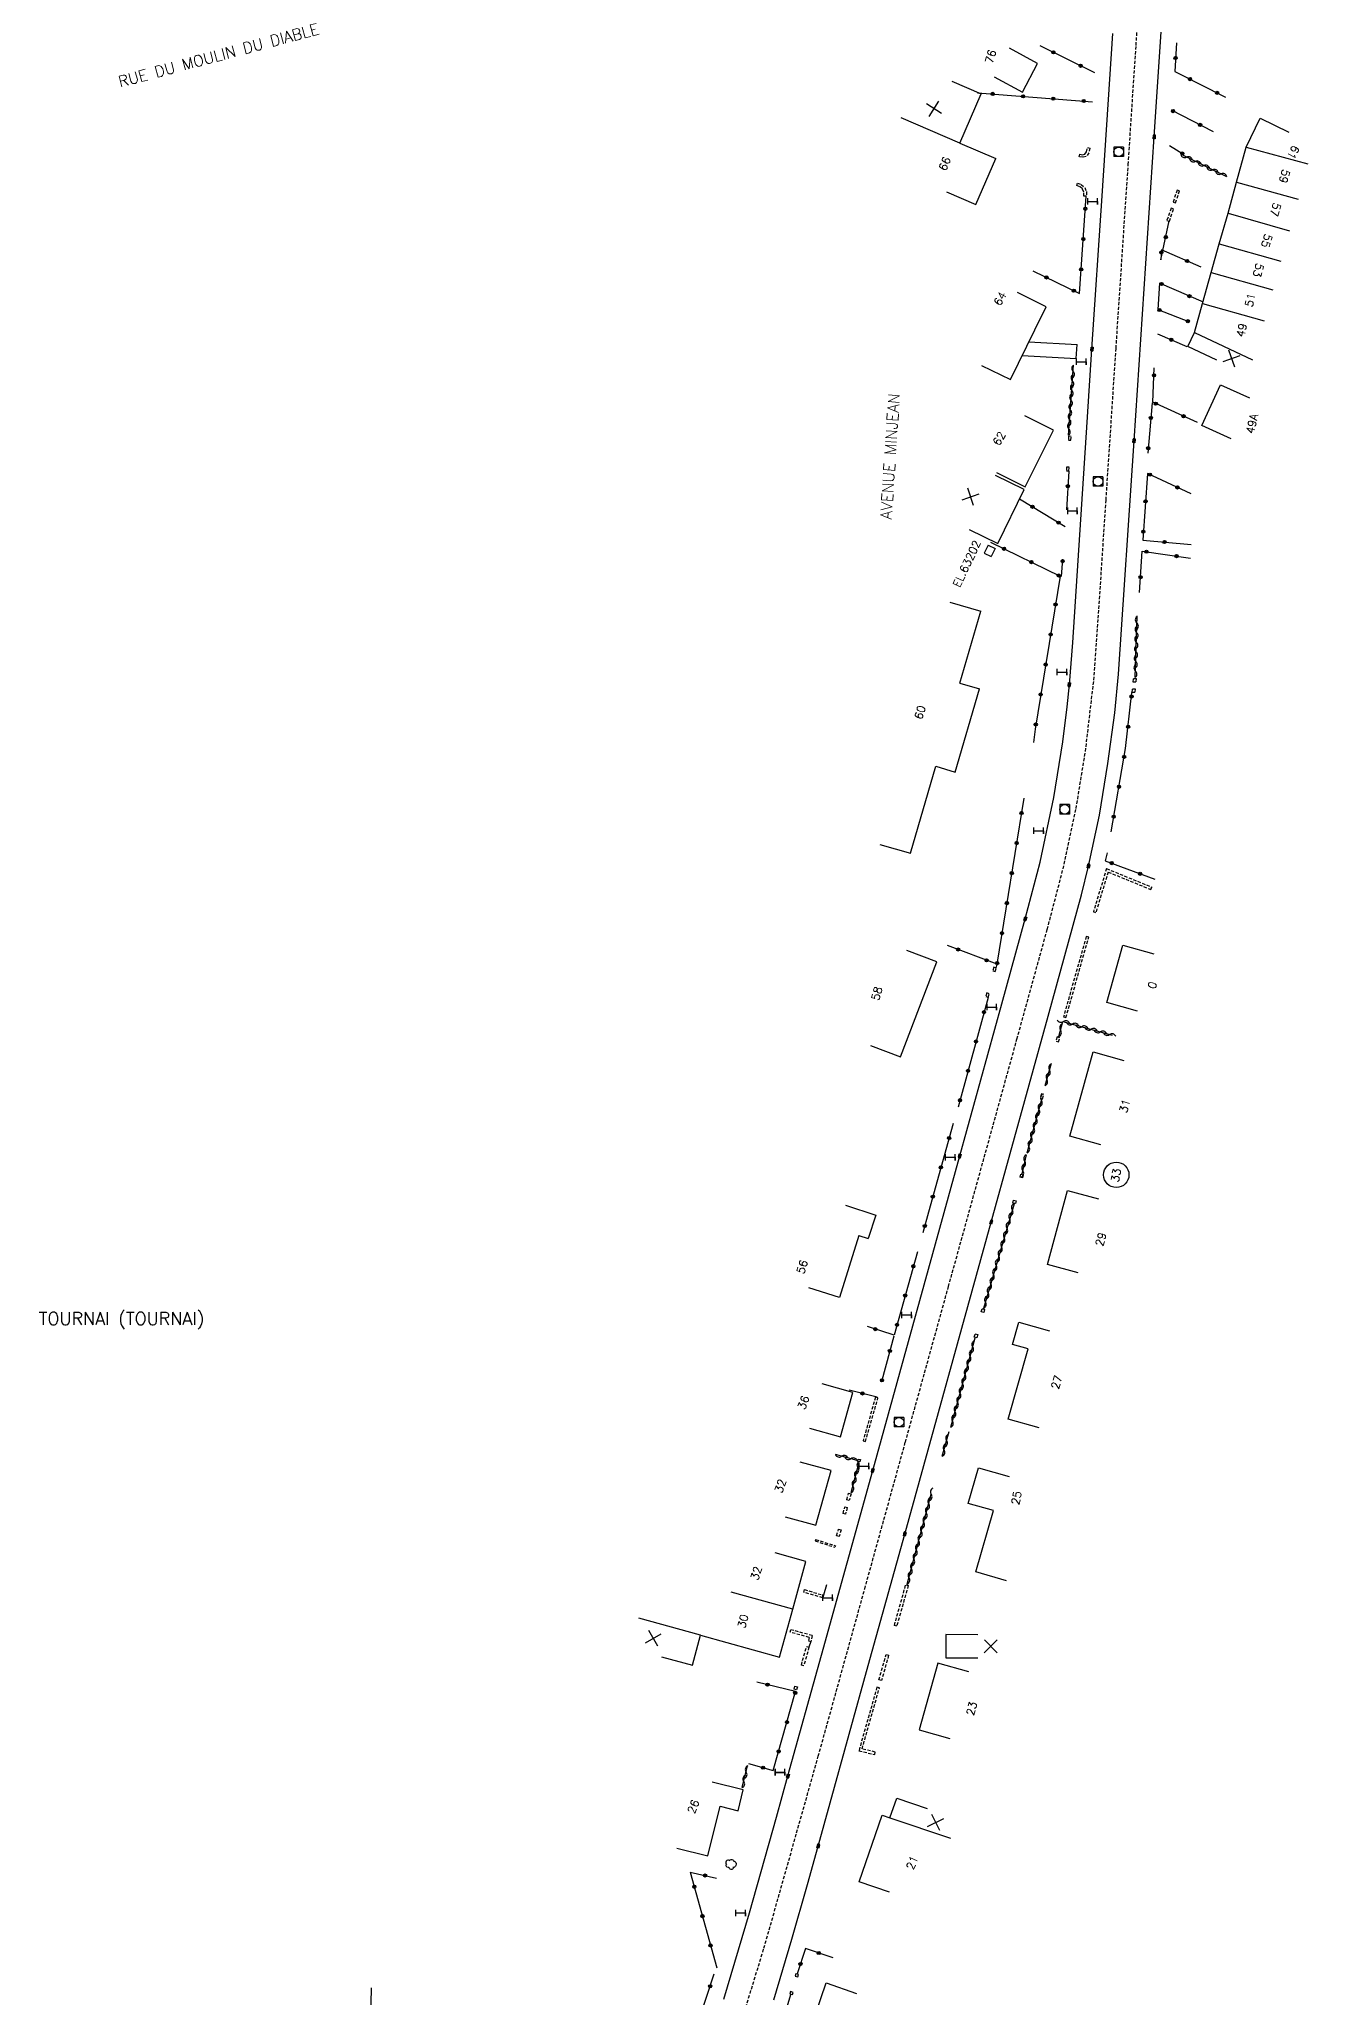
# Model space of a CAD drawing. Header units: millimetres. Extents: x 79000 to 80002, y 144000 to 145000.
# Drawn here: x 79012.8 to 79210.9, y 144406.6 to 144712.6 of the extents above; entities that cross this region are included whole.
import ezdxf
from ezdxf.enums import TextEntityAlignment as Align

# ---------------------------------------------------------------- set-up
doc = ezdxf.new("R2010")
doc.units = ezdxf.units.MM
doc.linetypes.add('DASHED', pattern=[0.75, 0.5, -0.25])
doc.layers.get('0').update_dxf_attribs({"linetype": 'CONTINUOUS'})
for name, color, linetype in [('W0001', 6, 'DASHED'), ('W0008', 7, 'CONTINUOUS'), ('W0100', 7, 'CONTINUOUS'), ('W0105', 7, 'CONTINUOUS'), ('W0112', 1, 'DASHED'), ('W0300', 7, 'CONTINUOUS'), ('W0310', 3, 'CONTINUOUS'), ('W0322', 7, 'CONTINUOUS'), ('W0400', 7, 'CONTINUOUS'), ('W0420', 7, 'CONTINUOUS'), ('W0980', 7, 'CONTINUOUS'), ('W0984', 7, 'CONTINUOUS'), ('W0989', 7, 'CONTINUOUS'), ('W0991', 7, 'CONTINUOUS'), ('W1102', 7, 'CONTINUOUS'), ('W1474', 7, 'CONTINUOUS')]:
    doc.layers.add(name, color=color, linetype=linetype)
doc.styles.get("Standard").update_dxf_attribs({"font": 'romans.shx', "width": 0.85})

# ---------------------------------------------------------------- blocks, each defined once
blk = doc.blocks.new('t322o')
at = {"color": 0, "linetype": 'Continuous'}
for radius in [0.25, 0.15]:
    blk.add_circle((0, 0), radius, dxfattribs=at)
blk = doc.blocks.new('T300')
for p, q in [((-0.8, 0.51), (-0.86, 0.34)), ((-0.86, 0.34), (-0.86, 0.17)), ((-0.86, 0.17), (-0.74, 0.06)), ((-0.69, 0.63), (-0.8, 0.51)), ((-0.8, -0.06), (-0.74, 0.06)), ((-0.74, 0.06), (-0.69, 0.11)), ((-0.57, 0.69), (-0.69, 0.63)), ((-0.46, 0.69), (-0.57, 0.69)), ((-0.29, 0.63), (-0.46, 0.69)), ((-0.29, 0.63), (-0.17, 0.74)), ((-0.23, 0.57), (-0.29, 0.63)), ((-0.17, 0.74), (-0.06, 0.8)), ((-0.06, 0.8), (0.06, 0.8)), ((0.06, 0.8), (0.23, 0.74)), ((0.23, 0.74), (0.34, 0.63)), ((0.34, 0.63), (0.4, 0.51)), ((0.46, 0.46), (0.34, 0.46)), ((0.4, 0.51), (0.4, 0.46)), ((0.57, 0.4), (0.46, 0.46)), ((0.57, 0.4), (0.69, 0.29)), ((0.69, 0.29), (0.74, 0.17)), ((0.74, 0.06), (0.69, -0.17)), ((0.74, 0.17), (0.74, 0.06)), ((-0.8, -0.17), (-0.8, -0.06)), ((-0.8, -0.23), (-0.8, -0.17)), ((-0.74, -0.34), (-0.8, -0.23)), ((-0.69, -0.4), (-0.74, -0.34)), ((-0.51, -0.46), (-0.69, -0.4)), ((-0.4, -0.46), (-0.51, -0.46)), ((-0.4, -0.46), (-0.34, -0.46)), ((-0.34, -0.46), (-0.34, -0.4)), ((-0.34, -0.51), (-0.34, -0.46)), ((-0.29, -0.63), (-0.34, -0.51)), ((-0.17, -0.74), (-0.29, -0.63)), ((-0.06, -0.8), (-0.17, -0.74)), ((0.06, -0.8), (-0.06, -0.8)), ((0.17, -0.74), (0.06, -0.8)), ((0.23, -0.69), (0.17, -0.74)), ((0.29, -0.46), (0.23, -0.46)), ((0.29, -0.63), (0.23, -0.69)), ((0.46, -0.4), (0.29, -0.46)), ((0.34, -0.51), (0.29, -0.63)), ((0.34, -0.51), (0.34, -0.46)), ((0.57, -0.34), (0.46, -0.4)), ((0.63, -0.29), (0.57, -0.34)), ((0.69, -0.17), (0.63, -0.29))]:
    blk.add_line(p, q)
blk = doc.blocks.new('T400')
for p, q in [((-0.15, 0.3), (0.15, 0.3)), ((-0.15, -0.25), (-0.15, 0.3)), ((-0.15, 0.15), (0.15, 0.15)), ((-0.15, 0), (0.15, 0)), ((0.15, 0.3), (0.15, -0.25)), ((-0.15, -0.15), (0.15, -0.15)), ((-0.15, -0.25), (-0.15, -0.3)), ((-0.15, -0.3), (0.15, -0.3)), ((0.15, -0.3), (0.15, -0.25))]:
    blk.add_line(p, q)
blk = doc.blocks.new('t991o')
at = {"color": 0, "linetype": 'Continuous'}
for p, q in [((-1, 1), (1, -1)), ((-1, -1), (1, 1))]:
    blk.add_line(p, q, dxfattribs=at)
blk = doc.blocks.new('T420')
for p, q in [((0.75, 0.75), (-0.75, 0.75)), ((-0.75, 0.75), (-0.75, -0.75)), ((0.75, 0.75), (0.75, -0.75)), ((0.75, -0.75), (-0.75, -0.75))]:
    blk.add_line(p, q)
blk.add_ellipse((0, 0), major_axis=(-0.53, 0.53), ratio=1, start_param=3.926991, end_param=10.210176)
blk = doc.blocks.new('t310o')
at = {"color": 0, "linetype": 'Continuous'}
for centre, start, end in [((-0.5, 0.38), 216.8699, 323.1304), ((0.5, -0.37), 36.8699, 143.1303)]:
    blk.add_arc(centre, 0.625, start, end, dxfattribs=at)
blk = doc.blocks.new('T1474')
at = {"color": 0, "linetype": 'Continuous', "flags": 128}
for points in [[(-0.75, -0.5), (-0.75, 0.5)], [(-0.75, 0), (0.75, 0)], [(0.75, 0), (0.75, -0.5), (0.75, 0.5)]]:
    blk.add_lwpolyline(points, dxfattribs=at)

msp = doc.modelspace()

# ---------------------------------------------------------------- linework, layer by layer
at = {"layer": 'W0001'}
msp.add_lwpolyline([(79119.84, 144394.35), (79125.99, 144414.35), (79134.48, 144444.35), (79141.73, 144470.49), (79148.08, 144493.41), (79154.81, 144517.7), (79165.51, 144556.37), (79170.24, 144573.51), (79172.72, 144582.97), (79174.75, 144592.39), (79176.21, 144601.3), (79177.52, 144612.46), (79178.21, 144622.11), (79179.43, 144640.57), (79180.99, 144664.29), (79182.89, 144692.99), (79184.12, 144711.61), (79185.36, 144730.19)], dxfattribs=at)
at = {"layer": 'W0008'}
for points in [[(79127.52, 144406.27), (79130.32, 144415.77), (79132.78, 144424.28), (79134.47, 144430.3), (79136.35, 144437.08), (79142.29, 144458.52), (79147.99, 144479.04), (79161.49, 144527.76), (79170.4, 144559.95), (79175.59, 144578.88), (79176.69, 144583.4), (79178.39, 144591.36), (79179.72, 144599.43), (79180.79, 144607.34), (79181.38, 144613.38), (79183.8, 144649.85), (79186.95, 144697.32), (79190.2, 144746.61)], [(79119.7, 144406.37), (79123.71, 144419.86), (79127.94, 144434.8), (79129.73, 144441.26), (79134.98, 144460.1), (79142.98, 144488.98), (79156.57, 144538.11), (79163.15, 144561.9), (79166.81, 144575.15), (79169.12, 144584.01), (79171.27, 144594.13), (79172.69, 144602.83), (79173.35, 144608.27), (79173.7, 144611.75), (79174.22, 144618.33), (79176.48, 144652.72), (79177.23, 144664.17), (79178.81, 144688.12), (79180.48, 144713.46)]]:
    msp.add_lwpolyline(points, dxfattribs=at)
at = {"layer": 'W0100'}
for p, q in [((79155.33, 144706.03), (79159.92, 144704.04)), ((79156.59, 144696.33), (79159.92, 144704.04)), ((79156.59, 144696.33), (79162.19, 144693.91)), ((79161, 144633.52), (79160.41, 144632.28)), ((79160.41, 144632.28), (79161.49, 144631.75)), ((79155.04, 144624.6), (79159.84, 144623.21)), ((79156.57, 144611.96), (79159.84, 144623.21)), ((79155.88, 144598.09), (79159.65, 144611.06)), ((79156.57, 144611.96), (79159.65, 144611.06)), ((79148.88, 144585.4), (79152.81, 144598.98)), ((79152.81, 144598.98), (79155.88, 144598.09)), ((79144.07, 144586.79), (79148.88, 144585.4)), ((79140.82, 144525.69), (79142.25, 144525.21)), ((79167.28, 144507.96), (79164.8, 144508.67)), ((79164.16, 144497), (79167.28, 144507.96)), ((79139.87, 144501.18), (79135.06, 144502.53)), ((79168.97, 144495.63), (79164.16, 144497)), ((79161.82, 144482.71), (79157.91, 144483.83)), ((79159.08, 144473.14), (79161.82, 144482.71)), ((79163.88, 144471.76), (79159.08, 144473.14)), ((79119.13, 144436.52), (79121.95, 144435.83))]:
    msp.add_line(p, q, dxfattribs=at)
for points in [[(79161.95, 144706.68), (79166.36, 144704.32), (79168.74, 144708.79), (79164.33, 144711.15)], [(79196.74, 144662.45), (79192.22, 144664.59), (79193.24, 144666.75), (79194.51, 144671.29), (79195.85, 144676.11), (79197.12, 144680.62), (79198.48, 144685.37), (79199.81, 144690.22), (79201.29, 144695.72), (79203.48, 144700.22), (79207.98, 144698.03)], [(79154.51, 144688.74), (79159.1, 144686.76), (79162.19, 144693.91)], [(79159.99, 144661.59), (79164.48, 144659.39), (79168.28, 144667.15), (79170.06, 144670.78), (79165.57, 144672.98)], [(79198.96, 144650.14), (79194.41, 144652.2), (79197.29, 144658.58), (79201.85, 144656.52)], [(79162.32, 144644.88), (79166.79, 144642.64), (79171.21, 144651.48), (79166.73, 144653.72)], [(79158.02, 144635.98), (79162.51, 144633.78), (79166.63, 144642.23), (79162.14, 144644.43)], [(79161, 144633.52), (79162.08, 144632.99), (79161.49, 144631.75)], [(79142.65, 144555.36), (79147.33, 144553.58), (79152.97, 144568.43), (79148.3, 144570.21)], [(79184.35, 144560.73), (79179.54, 144562.09), (79182.07, 144571.05), (79186.88, 144569.69)], [(79178.61, 144539.86), (79173.79, 144541.18), (79177.4, 144554.36), (79182.22, 144553.04)], [(79138.72, 144530.45), (79143.46, 144528.87), (79142.25, 144525.21)], [(79175.09, 144519.83), (79170.27, 144521.14), (79173.42, 144532.72), (79178.24, 144531.41)], [(79140.82, 144525.69), (79137.79, 144516.01), (79133.02, 144517.5)], [(79164.8, 144508.67), (79165.79, 144512.14), (79170.6, 144510.77)], [(79133.1, 144495.59), (79137.92, 144494.23), (79139.87, 144501.18)], [(79129.29, 144481.76), (79134.11, 144480.42), (79136.48, 144488.96), (79131.66, 144490.3)], [(79157.91, 144483.83), (79159.5, 144489.41), (79164.31, 144488.03)], [(79109.98, 144459.87), (79114.81, 144458.55), (79116.09, 144463.24), (79128.4, 144459.83), (79130.48, 144467.32), (79132.55, 144474.77), (79127.73, 144476.11)], [(79159.42, 144463.31), (79154.42, 144463.33), (79154.4, 144459.73), (79159.4, 144459.71)], [(79157.97, 144457.53), (79153.16, 144458.89), (79150.22, 144448.46), (79155.04, 144447.11)], [(79121.95, 144435.83), (79122.75, 144439.11), (79117.9, 144440.3)], [(79112.37, 144429.98), (79117.22, 144428.79), (79119.13, 144436.52)], [(79145.59, 144423.11), (79140.86, 144424.74), (79144.44, 144435.12), (79145.67, 144434.71), (79146.72, 144437.8), (79151.46, 144436.18)], [(79137.04, 144397.37), (79132.31, 144399), (79135.73, 144408.92), (79140.46, 144407.29)]]:
    msp.add_lwpolyline(points, dxfattribs=at)
at = {"layer": 'W0105'}
for p, q in [((79167.38, 144665.32), (79174.91, 144664.9)), ((79174.78, 144662.67), (79174.91, 144664.9)), ((79166.32, 144663.15), (79174.78, 144662.67)), ((79135.76, 144471.09), (79135.3, 144469.49)), ((79133.3, 144462.27), (79133.02, 144461.38))]:
    msp.add_line(p, q, dxfattribs=at)
at = {"layer": 'W0112'}
for p, q in [((79175.78, 144694.12), (79175.25, 144694.2)), ((79176.36, 144688.76), (79176.37, 144688.06)), ((79189.59, 144686.17), (79188.94, 144684.26)), ((79190.52, 144689.01), (79189.9, 144687.13)), ((79189.9, 144687.13), (79190.28, 144687.01)), ((79188.94, 144684.26), (79189.32, 144684.13)), ((79173.97, 144650.53), (79173.57, 144650.54)), ((79173.94, 144649.91), (79173.97, 144650.53)), ((79173.67, 144645.71), (79173.27, 144645.73)), ((79173.63, 144645.14), (79173.67, 144645.71)), ((79183.67, 144612.14), (79183.72, 144612.72)), ((79183.72, 144612.72), (79184.12, 144612.69)), ((79183.5, 144610.53), (79183.56, 144611.11)), ((79183.56, 144611.11), (79183.96, 144611.07)), ((79179.5, 144583.01), (79177.44, 144576.23)), ((79179.75, 144582.47), (79177.82, 144576.11)), ((79179.5, 144583.01), (79186.56, 144580.11)), ((79179.75, 144582.47), (79186.41, 144579.74)), ((79186.41, 144579.74), (79186.56, 144580.11)), ((79177.82, 144576.11), (79177.44, 144576.23)), ((79176.33, 144572.39), (79172.78, 144559.84)), ((79162.28, 144567.47), (79161.89, 144567.58)), ((79162.13, 144566.94), (79162.28, 144567.47)), ((79161.18, 144563.46), (79160.8, 144563.57)), ((79161.02, 144562.91), (79161.18, 144563.46)), ((79172.78, 144559.84), (79173.16, 144559.73)), ((79171.8, 144556.7), (79171.61, 144556.05)), ((79171.61, 144556.05), (79171.99, 144555.94)), ((79169.32, 144547.81), (79169.13, 144547.15)), ((79169.13, 144547.15), (79169.52, 144547.05)), ((79165.99, 144534.8), (79166.11, 144535.27)), ((79166.11, 144535.27), (79166.5, 144535.18)), ((79164.88, 144530.75), (79164.98, 144531.2)), ((79164.98, 144531.2), (79165.37, 144531.12)), ((79159.93, 144513.74), (79160.07, 144514.26)), ((79160.07, 144514.26), (79160.45, 144514.15)), ((79158.85, 144509.79), (79158.99, 144510.3)), ((79158.99, 144510.3), (79159.38, 144510.2)), ((79141.84, 144493.48), (79143.8, 144500.3)), ((79143.8, 144500.3), (79143.41, 144500.41)), ((79140.98, 144490.32), (79140.59, 144490.42)), ((79141.07, 144490.68), (79140.98, 144490.32)), ((79139.32, 144484.28), (79138.93, 144484.38)), ((79139.6, 144485.34), (79139.32, 144484.28)), ((79138.72, 144482.17), (79138.34, 144482.28)), ((79139, 144483.17), (79138.72, 144482.17)), ((79134.06, 144478.2), (79137.14, 144477.22)), ((79137.73, 144478.67), (79137.34, 144478.79)), ((79138.04, 144479.71), (79137.73, 144478.67)), ((79137.14, 144477.22), (79137.08, 144476.98)), ((79132.3, 144470.36), (79135.29, 144469.49)), ((79135.29, 144469.49), (79135.18, 144469.1)), ((79146.36, 144464.78), (79148.14, 144471.13)), ((79148.14, 144471.13), (79148.52, 144471.02)), ((79130.1, 144463.71), (79130.21, 144464.1)), ((79133.05, 144462.9), (79130.1, 144463.71)), ((79133.53, 144463.18), (79130.21, 144464.1)), ((79133.05, 144462.9), (79132.92, 144462.38)), ((79133.53, 144463.18), (79133.3, 144462.28)), ((79133.02, 144461.37), (79132.22, 144458.47)), ((79132.92, 144462.38), (79133.3, 144462.28)), ((79143.95, 144456.27), (79145.07, 144460.22)), ((79145.07, 144460.22), (79145.46, 144460.11)), ((79132.22, 144458.47), (79131.83, 144458.58)), ((79131.06, 144454.7), (79130.68, 144454.81)), ((79131.2, 144455.16), (79131.06, 144454.7)), ((79143.63, 144455.12), (79140.82, 144445.18)), ((79140.82, 144445.18), (79143.29, 144444.6)), ((79130.99, 144410.33), (79130.88, 144409.98)), ((79130.88, 144409.98), (79131.27, 144409.87)), ((79130.15, 144407.57), (79130.03, 144407.21)), ((79130.03, 144407.21), (79130.42, 144407.09))]:
    msp.add_line(p, q, dxfattribs=at)
for points in [[(79176.91, 144695.56), (79176.74, 144694.81), (79176.33, 144694.23), (79175.78, 144694.12)], [(79176.37, 144694.98), (79176.52, 144695.64), (79176.91, 144695.56)], [(79175.25, 144694.2), (79175.31, 144694.59), (79175.77, 144694.52), (79176.09, 144694.59), (79176.37, 144694.98)], [(79175.35, 144689.53), (79174.84, 144689.71), (79174.96, 144690.09)], [(79174.96, 144690.09), (79175.55, 144689.88), (79176.09, 144689.41), (79176.36, 144688.76)], [(79176.37, 144688.06), (79175.97, 144688.05), (79175.96, 144688.68), (79175.75, 144689.18), (79175.35, 144689.53)], [(79189.32, 144684.13), (79189.97, 144686.05), (79189.59, 144686.17)], [(79190.28, 144687.01), (79190.9, 144688.89), (79190.52, 144689.01)], [(79173.57, 144650.54), (79173.54, 144649.92), (79173.94, 144649.91)], [(79173.27, 144645.73), (79173.24, 144645.16), (79173.63, 144645.14)], [(79184.12, 144612.69), (79184.07, 144612.11), (79183.67, 144612.14)], [(79183.96, 144611.07), (79183.9, 144610.49), (79183.5, 144610.53)], [(79173.16, 144559.73), (79176.72, 144572.28), (79176.33, 144572.39)], [(79161.89, 144567.58), (79161.74, 144567.05), (79162.13, 144566.94)], [(79160.8, 144563.57), (79160.64, 144563.02), (79161.02, 144562.91)], [(79171.99, 144555.94), (79172.19, 144556.59), (79171.8, 144556.7)], [(79169.52, 144547.05), (79169.7, 144547.7), (79169.32, 144547.81)], [(79166.5, 144535.18), (79166.38, 144534.71), (79165.99, 144534.8)], [(79165.37, 144531.12), (79165.27, 144530.66), (79164.88, 144530.75)], [(79160.45, 144514.15), (79160.31, 144513.64), (79159.93, 144513.74)], [(79159.38, 144510.2), (79159.24, 144509.68), (79158.85, 144509.79)], [(79143.41, 144500.41), (79141.46, 144493.59), (79141.84, 144493.48)], [(79140.59, 144490.42), (79140.68, 144490.77), (79141.07, 144490.68)], [(79138.93, 144484.38), (79139.21, 144485.44), (79139.6, 144485.34)], [(79138.34, 144482.28), (79138.62, 144483.28), (79139, 144483.17)], [(79134.06, 144478.2), (79133.99, 144477.97), (79137.08, 144476.98)], [(79137.34, 144478.79), (79137.65, 144479.82), (79138.04, 144479.71)], [(79135.18, 144469.1), (79132.19, 144469.97), (79132.3, 144470.36)], [(79148.52, 144471.02), (79146.74, 144464.67), (79146.36, 144464.78)], [(79131.83, 144458.58), (79132.63, 144461.48), (79133.02, 144461.37)], [(79145.46, 144460.11), (79144.34, 144456.16), (79143.95, 144456.27)], [(79130.68, 144454.81), (79130.81, 144455.27), (79131.2, 144455.16)], [(79141.32, 144445.47), (79144.01, 144455.01), (79143.63, 144455.12)], [(79143.29, 144444.6), (79143.38, 144444.99), (79141.32, 144445.47)], [(79131.27, 144409.87), (79131.38, 144410.22), (79130.99, 144410.33)], [(79130.42, 144407.09), (79130.53, 144407.45), (79130.15, 144407.57)]]:
    msp.add_lwpolyline(points, dxfattribs=at)
at = {"layer": 'W0310'}
for p, q in [((79198.31, 144691.08), (79191.53, 144694.38)), ((79173.56, 144650.69), (79174.36, 144661.67)), ((79184, 144612.87), (79184.28, 144622.5)), ((79169.91, 144549.11), (79170.9, 144552.61)), ((79167.1, 144538.6), (79169.38, 144546.96)), ((79166.93, 144538.27), (79166.29, 144535.32)), ((79165.05, 144530.65), (79160.27, 144514.28)), ((79155.18, 144495.74), (79158.99, 144509.71)), ((79153.85, 144491.22), (79154.92, 144495.07)), ((79140.54, 144490.55), (79137.18, 144491.46)), ((79139.63, 144485.54), (79140.88, 144490.23)), ((79148.38, 144471.23), (79152.13, 144485.27)), ((79122.6, 144439.44), (79123.44, 144442.82))]:
    msp.add_line(p, q, dxfattribs=at)
msp.add_lwpolyline([(79172.06, 144556.79), (79172.68, 144559.13), (79180.37, 144556.96)], dxfattribs=at)
at = {"layer": 'W0322'}
for p, q in [((79169.07, 144711.58), (79177.61, 144707.36)), ((79159.35, 144704.21), (79177.31, 144702.8)), ((79196.23, 144698.1), (79189.63, 144701.47)), ((79189.33, 144695.99), (79191.51, 144694.62)), ((79187.45, 144666.57), (79192.03, 144664.57)), ((79186.61, 144655.77), (79185.96, 144647.91)), ((79173.61, 144645.11), (79173.23, 144639.03)), ((79165.92, 144640.77), (79173.02, 144636.42)), ((79172.46, 144628.66), (79172.67, 144631.32)), ((79166.6, 144594.02), (79162.39, 144568.08)), ((79161, 144562.86), (79156.31, 144545.72)), ((79146.28, 144509.94), (79144.41, 144503.01)), ((79143.68, 144500.43), (79139.3, 144501.54)), ((79114.48, 144426.23), (79118.6, 144411.27)), ((79114.48, 144426.23), (79118.57, 144425.29))]:
    msp.add_line(p, q, dxfattribs=at)
for points in [[(79190.43, 144712), (79190.18, 144707.55), (79198.1, 144703.53)], [(79167.98, 144676.38), (79175.29, 144672.85), (79176.33, 144688.06)], [(79194.27, 144676.97), (79188.1, 144679.65), (79188.01, 144678.13), (79189.31, 144684.18)], [(79194.63, 144671.48), (79187.76, 144674.46), (79187.53, 144670.36), (79192.47, 144668.4)], [(79193.7, 144652.68), (79186.74, 144655.85), (79186.96, 144661.24)], [(79192.73, 144641.55), (79185.91, 144644.71), (79185.16, 144634.32), (79192.72, 144633.65)], [(79161.36, 144634.01), (79172.27, 144628.67), (79168.33, 144604.77), (79168.1, 144602.71)], [(79184.67, 144626.16), (79185.07, 144632.6), (79192.62, 144631.5)], [(79180.2, 144588.77), (79182.49, 144601.74), (79183.48, 144610.49)], [(79179.59, 144585.49), (79179.29, 144584.24), (79187.04, 144581.35)], [(79162.26, 144567.46), (79162.42, 144568.05), (79154.65, 144571)], [(79155.54, 144543.2), (79151.69, 144529.35), (79150.81, 144526.08)], [(79149.97, 144523.16), (79146.31, 144510.11), (79142.15, 144511.45)], [(79123.57, 144443.2), (79127.45, 144442.11), (79130.93, 144454.45), (79124.86, 144455.93)], [(79136.81, 144412.85), (79132.46, 144414.29), (79131.19, 144410.33)], [(79064.6, 144408.18), (79064.1, 144383.92), (79072.73, 144381.22)], [(79113.86, 144397.34), (79115.56, 144403.63), (79116.06, 144403.81), (79118.23, 144410.35)], [(79128.18, 144383.86), (79123.66, 144385.4), (79130.2, 144407.1)]]:
    msp.add_lwpolyline(points, dxfattribs=at)
at = {"layer": 'W1102'}
for p, q in [((79156.59, 144696.33), (79147.41, 144700.3)), ((79201.29, 144695.72), (79210.95, 144693.11)), ((79199.81, 144690.22), (79209.45, 144687.58)), ((79198.48, 144685.37), (79208.09, 144682.62)), ((79197.12, 144680.62), (79206.75, 144677.92)), ((79195.85, 144676.11), (79205.49, 144673.44)), ((79194.51, 144671.29), (79204.14, 144668.59)), ((79193.24, 144666.75), (79202.28, 144662.48)), ((79130.48, 144467.32), (79120.84, 144469.99)), ((79116.09, 144463.24), (79106.45, 144465.9)), ((79145.67, 144434.71), (79155.15, 144431.52))]:
    msp.add_line(p, q, dxfattribs=at)
msp.add_circle((79181.02, 144535.16), 1.99, dxfattribs=at)

# ---------------------------------------------------------------- block references
at = {"layer": 'W0300'}
msp.add_blockref('T300', (79120.9, 144427.43), dxfattribs=at)
at = {"layer": 'W0310'}
for p, rotation in [((79192.02, 144694.14), 154.0567318590922), ((79193.37, 144693.49), 154.0567318590922), ((79194.71, 144692.83), 154.0567318590922), ((79196.06, 144692.17), 154.0567318590922), ((79197.41, 144691.52), 154.0567318590922), ((79174.29, 144660.66), 85.80608862355167), ((79174.07, 144657.67), 85.80608862355167), ((79174.18, 144659.17), 85.80608862355167), ((79173.85, 144654.68), 85.80608862355167), ((79173.96, 144656.17), 85.80608862355167), ((79173.63, 144651.69), 85.80608862355167), ((79173.74, 144653.18), 85.80608862355167), ((79184.24, 144621.37), 88.37521089781404), ((79184.16, 144618.37), 88.37521089781404), ((79184.2, 144619.87), 88.37521089781404), ((79184.07, 144615.37), 88.37521089781404), ((79184.12, 144616.87), 88.37521089781404), ((79184.03, 144613.87), 88.37521089781404), ((79172.76, 144559.11), 344.2298571005243), ((79172.32, 144557.75), 75.1901938970488), ((79174.2, 144558.7), 344.2298571005243), ((79175.64, 144558.3), 344.2298571005243), ((79177.09, 144557.89), 344.2298571005243), ((79178.53, 144557.48), 344.2298571005243), ((79179.97, 144557.07), 344.2298571005243), ((79170.6, 144551.52), 74.08509556541836), ((79170.18, 144550.08), 74.08509556541836), ((79168.95, 144545.36), 74.76006811110302), ((79169.34, 144546.8), 74.76006811110302), ((79168.16, 144542.46), 74.76006811110302), ((79168.55, 144543.91), 74.76006811110302), ((79167.37, 144539.57), 74.76006811110302), ((79167.76, 144541.02), 74.76006811110302), ((79166.4, 144535.83), 257.8907826070125), ((79166.71, 144537.3), 257.8907826070125), ((79164.77, 144529.69), 253.7448859361183), ((79163.93, 144526.81), 253.7448859361183), ((79164.35, 144528.25), 253.7448859361183), ((79163.09, 144523.93), 253.7448859361183), ((79163.51, 144525.37), 253.7448859361183), ((79162.25, 144521.05), 253.7448859361183), ((79162.67, 144522.49), 253.7448859361183), ((79161.41, 144518.17), 253.7448859361183), ((79161.83, 144519.61), 253.7448859361183), ((79160.57, 144515.29), 253.7448859361183), ((79160.99, 144516.73), 253.7448859361183), ((79158.6, 144508.29), 74.74874234832066), ((79157.81, 144505.39), 74.74874234832066), ((79158.2, 144506.84), 74.74874234832066), ((79157.02, 144502.5), 74.74874234832066), ((79157.41, 144503.94), 74.74874234832066), ((79156.23, 144499.6), 74.74874234832066), ((79156.62, 144501.05), 74.74874234832066), ((79155.44, 144496.71), 74.74874234832066), ((79155.83, 144498.15), 74.74874234832066), ((79154.52, 144493.63), 74.53345871590294), ((79138.12, 144491.2), 164.7492571658922), ((79139.57, 144490.81), 164.7492571658922), ((79140.66, 144489.41), 75.16812643974144), ((79154.12, 144492.19), 74.53345871590294), ((79139.89, 144486.51), 75.16812643974144), ((79140.27, 144487.96), 75.16812643974144), ((79151.73, 144483.79), 75.05357912656055), ((79152.12, 144485.24), 75.05357912656055), ((79150.96, 144480.89), 75.05357912656055), ((79151.35, 144482.34), 75.05357912656055), ((79150.18, 144477.99), 75.05357912656055), ((79150.57, 144479.44), 75.05357912656055), ((79149.41, 144475.1), 75.05357912656055), ((79149.8, 144476.54), 75.05357912656055), ((79148.64, 144472.2), 75.05357912656055), ((79149.03, 144473.64), 75.05357912656055), ((79122.84, 144440.41), 75.91179471657463), ((79123.21, 144441.86), 75.91179471657463)]:
    msp.add_blockref('t310o', p, dxfattribs=dict(at, rotation=rotation))
at = {"layer": 'W0322'}
for p, rotation in [((79171.2, 144710.52), 333.7442244716433), ((79175.46, 144708.42), 333.7442244716433), ((79190.29, 144709.63), 266.7760964513519), ((79192.55, 144706.34), 333.1034802613513), ((79196.79, 144704.19), 333.1034802613513), ((79161.72, 144704.03), 355.488482325066), ((79166.46, 144703.65), 355.488482325066), ((79171.19, 144703.28), 355.488482325066), ((79175.93, 144702.91), 355.488482325066), ((79189.89, 144701.34), 152.9265260075152), ((79194.12, 144699.18), 152.9265260075152), ((79191.34, 144694.72), 327.8336675795684), ((79176.2, 144686.08), 86.06687415037719), ((79175.87, 144681.34), 86.06687415037719), ((79188.77, 144681.66), 77.8353636928007), ((79188.07, 144679.26), 266.6686654723503), ((79192.09, 144677.92), 156.4850940862317), ((79170.12, 144675.35), 334.1994454143177), ((79175.54, 144676.61), 86.06687415037719), ((79188.1, 144674.32), 156.5545296520397), ((79174.4, 144673.28), 334.1994454143177), ((79192.45, 144672.43), 156.5545296520397), ((79187.78, 144670.26), 338.3807656339252), ((79192.2, 144668.51), 338.3807656339252), ((79189.62, 144665.62), 336.4105415549588), ((79186.92, 144660.07), 87.55826436021505), ((79187.21, 144655.63), 155.5256397670842), ((79186.42, 144653.4), 265.214622321108), ((79191.54, 144653.67), 155.5256397670842), ((79186.02, 144648.67), 265.214622321108), ((79186.27, 144644.55), 155.0913247090242), ((79173.46, 144642.74), 266.3925434774007), ((79185.6, 144640.37), 265.8360468525632), ((79190.58, 144642.55), 155.0913247090242), ((79167.94, 144639.53), 328.5579889763204), ((79172, 144637.05), 328.5579889763204), ((79185.25, 144635.63), 265.8360468525632), ((79188.57, 144634.02), 354.9880892673754), ((79163.49, 144632.97), 333.9220133831346), ((79167.76, 144630.88), 333.9220133831346), ((79172.65, 144631.03), 85.45608910971862), ((79185.74, 144632.51), 351.6606735275631), ((79190.44, 144631.82), 351.6606735275631), ((79172.03, 144628.79), 333.9220133831346), ((79184.82, 144628.53), 86.4374625247068), ((79171.54, 144624.26), 260.6294381946087), ((79170.77, 144619.57), 260.6294381946087), ((79170, 144614.88), 260.6294381946087), ((79169.22, 144610.2), 260.6294381946087), ((79183.41, 144609.89), 83.53199475878452), ((79168.45, 144605.51), 260.6294381946087), ((79182.88, 144605.17), 83.53199475878452), ((79182.26, 144600.46), 80.00557475223697), ((79181.44, 144595.79), 80.00557475223697), ((79166.22, 144591.68), 260.7924754943468), ((79180.62, 144591.11), 80.00557475223697), ((79165.46, 144586.99), 260.7924754943468), ((79164.7, 144582.3), 260.7924754943468), ((79180.31, 144583.86), 339.540571414847), ((79184.76, 144582.2), 339.540571414847), ((79163.94, 144577.61), 260.7924754943468), ((79163.18, 144572.92), 260.7924754943468), ((79156.32, 144570.36), 159.2309539140164), ((79160.77, 144568.67), 159.2309539140164), ((79162.42, 144568.24), 260.7924754943468), ((79160.37, 144560.57), 254.6884162253997), ((79159.12, 144555.99), 254.6884162253997), ((79157.86, 144551.41), 254.6884162253997), ((79156.61, 144546.82), 254.6884162253997), ((79154.91, 144540.91), 254.4614787327228), ((79153.63, 144536.33), 254.4614787327228), ((79152.36, 144531.76), 254.4614787327228), ((79151.11, 144527.18), 254.9051739939616), ((79149.33, 144520.88), 254.3066361031365), ((79148.05, 144516.3), 254.3066361031365), ((79146.76, 144511.73), 254.3066361031365), ((79143.38, 144511.05), 162.2413014231039), ((79145.66, 144507.65), 254.8905485166067), ((79144.42, 144503.06), 254.8905485166067), ((79141.38, 144501.01), 165.7086699904845), ((79126.53, 144455.52), 166.2441439536562), ((79130.87, 144454.23), 74.2553644995625), ((79129.58, 144449.66), 74.2553644995625), ((79128.29, 144445.09), 74.2553644995625), ((79125.86, 144442.55), 344.1954807172747), ((79115.11, 144423.94), 285.4036874327031), ((79116.79, 144425.7), 347.0300406070207), ((79116.37, 144419.36), 285.4036874327031), ((79117.63, 144414.78), 285.4036874327031), ((79134.56, 144413.59), 161.7189438021094), ((79131.68, 144411.88), 252.2499920363717), ((79117.58, 144408.4), 71.66241540153301)]:
    msp.add_blockref('t322o', p, dxfattribs=dict(at, rotation=rotation))
at = {"layer": 'W0400'}
for p, rotation in [((79186.95, 144697.32), 176.2003184545255), ((79177.23, 144664.17), 356.279721402195), ((79183.8, 144649.85), 176.2091390234552), ((79173.7, 144611.75), 354.3969796658745), ((79176.69, 144583.4), 166.2696408650206), ((79166.81, 144575.15), 344.5542385733003), ((79156.57, 144538.11), 344.5390284660966), ((79161.49, 144527.76), 164.5099651599811), ((79142.98, 144488.98), 344.5237471941675), ((79147.99, 144479.04), 164.4894423730854), ((79129.73, 144441.26), 344.5102222734648), ((79134.47, 144430.3), 164.2886412794496)]:
    msp.add_blockref('T400', p, dxfattribs=dict(at, rotation=rotation))
at = {"layer": 'W0420'}
for p in [(79181.4, 144694.98), (79178.16, 144643.48), (79172.96, 144592.26), (79147.07, 144496.52)]:
    msp.add_blockref('T420', p, dxfattribs=at)
at = {"layer": 'W0991'}
for p, rotation in [((79152.55, 144701.71), 102.6098949423984), ((79199.06, 144662.68), 64.71093192103302), ((79158.28, 144641.08), 63.99885910982929), ((79108.7, 144462.74), 74.6939856329908), ((79161.41, 144461.5), 269.7182525531243), ((79152.82, 144433.99), 71.13399499503909)]:
    msp.add_blockref('t991o', p, dxfattribs=dict(at, rotation=rotation))
at = {"layer": 'W1474'}
for p in [(79177.34, 144687.24), (79175.56, 144662.19), (79174.19, 144638.89), (79172.56, 144613.71), (79168.91, 144588.92), (79161.58, 144561.37), (79155.1, 144537.9), (79148.27, 144513.28), (79141.62, 144489.67), (79135.95, 144469.09), (79128.51, 144441.82), (79128.52, 144441.85), (79122.33, 144419.86)]:
    msp.add_blockref('T1474', p, dxfattribs=at)

# ---------------------------------------------------------------- texts
at = {"layer": 'W0980'}
msp.add_text('TOURNAI (TOURNAI)', height=2, dxfattribs=at).set_placement((79025.62, 144512.57), align=Align.MIDDLE)
at = {"layer": 'W0984'}
msp.add_text('EL.63202', height=1.25, rotation=64.796, dxfattribs=at).set_placement((79157.66, 144630.64), align=Align.MIDDLE)
at = {"layer": 'W0989'}
for s, rotation, p in [('RUE DU MOULIN DU DIABLE', 14.9964, (79040.79, 144710.06)), ('AVENUE MINJEAN', 86.2308, (79145.68, 144647.4))]:
    msp.add_text(s, height=1.75, rotation=rotation, dxfattribs=at).set_placement(p, align=Align.MIDDLE)
at = {"layer": 'W0991'}
for s, rotation, p in [('76', 73.5783, (79161.38, 144709.86)), ('61', 244.0269, (79208.68, 144694.9)), ('66', 67.5301, (79154.22, 144693.11)), ('59', 254.8841, (79207.31, 144691.15)), ('57', 254.6591, (79205.89, 144685.95)), ('55', 254.0363, (79204.53, 144681.07)), ('53', 254.3046, (79203.22, 144676.48)), ('64', 60.9649, (79162.88, 144672.04)), ('51', 77.1617, (79201.93, 144671.83)), ('49', 76.8012, (79200.61, 144667.13)), ('49A', 77.5399, (79202.23, 144652.5)), ('62', 60.4981, (79162.73, 144650.19)), ('60', 73.2142, (79150.36, 144607.41)), ('58', 74.6956, (79143.61, 144563.49)), ('0', 75.1722, (79186.65, 144564.78)), ('31', 75.1722, (79182.35, 144545.92)), ('33', 79.044, (79180.97, 144535.1)), ('29', 75, (79178.6, 144525.09)), ('56', 72.6441, (79131.95, 144520.79)), ('27', 74.0994, (79171.7, 144502.77)), ('36', 69.3154, (79132.15, 144499.6)), ('32', 70.6735, (79128.55, 144486.56)), ('25', 78.4344, (79165.43, 144484.7)), ('32', 71.948, (79124.77, 144472.92)), ('30', 75.0386, (79122.7, 144465.44)), ('23', 74.283, (79158.43, 144451.78)), ('26', 67.5527, (79114.95, 144436.46)), ('21', 67.5527, (79149.13, 144427.71))]:
    msp.add_text(s, height=1.25, rotation=rotation, dxfattribs=at).set_placement(p, align=Align.MIDDLE)

doc.saveas('drawing.dxf')
